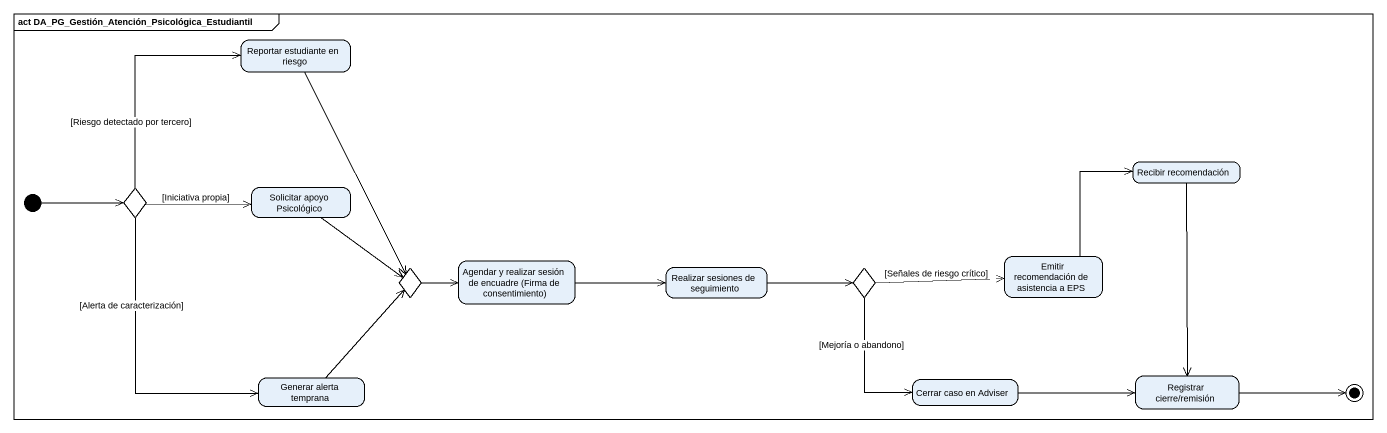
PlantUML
@startuml
mainframe act DA_PG_Gestión_Atención_Psicológica_Estudiantil
hide empty description
state "Reportar estudiante en riesgo" as Reportar_estudiante_en
state "Solicitar apoyo Psicológico" as Solicitar_apoyo_Psicológico
state "Recibir recomendación" as Recibir_recomendación
state choice1 <<choice>>
state "Agendar y realizar sesión de encuadre (Firma de consentimiento)" as Agendar_y_realizar_sesión
state "Emitir recomendación de asistencia a EPS" as Emitir_recomendación_de
state choice2 <<choice>>
state "Realizar sesiones de seguimiento" as Realizar_sesiones_de
state choice3 <<choice>>
state "Generar alerta temprana" as Generar_alerta_temprana
state "Cerrar caso en Adviser" as Cerrar_caso_en_Adviser
state "Registrar cierre/remisión" as Registrar_cierre_remisión
[*] -right-> choice1
Reportar_estudiante_en --> choice2
Solicitar_apoyo_Psicológico --> choice2
Recibir_recomendación --> Registrar_cierre_remisión
choice1 -up-> Reportar_estudiante_en : [Riesgo detectado por tercero]
choice1 -right-> Solicitar_apoyo_Psicológico : [Iniciativa propia]
choice1 --> Generar_alerta_temprana : [Alerta de caracterización]
Agendar_y_realizar_sesión -right-> Realizar_sesiones_de
Emitir_recomendación_de -up-> Recibir_recomendación
choice2 -right-> Agendar_y_realizar_sesión
Realizar_sesiones_de -right-> choice3
choice3 -right-> Emitir_recomendación_de : [Señales de riesgo crítico]
choice3 --> Cerrar_caso_en_Adviser : [Mejoría o abandono]
Generar_alerta_temprana -up-> choice2
Cerrar_caso_en_Adviser -right-> Registrar_cierre_remisión
Registrar_cierre_remisión -right-> [*]
@enduml
